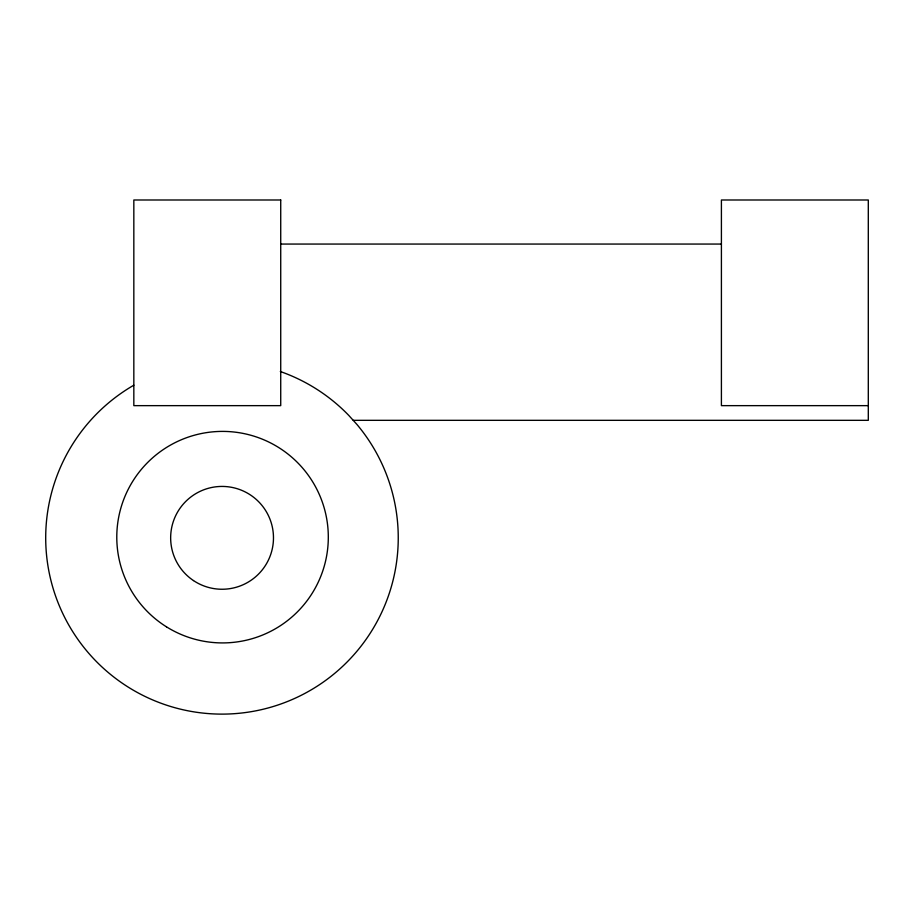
<?xml version="1.0" encoding="UTF-8"?>
<svg xmlns="http://www.w3.org/2000/svg" width="914" height="914" viewBox="0 0 914 914"><rect width="100%" height="100%" fill="white"/><g stroke="black" fill="none" stroke-linecap="round" stroke-linejoin="round"><path stroke-width="1.37" d="M280.724 244.061L721.409 244.061M868.3 405.645L721.409 405.645L721.409 199.995L868.3 199.995L868.3 420.326L353.215 420.326M133.832 385.194A176.276 176.276 0 0 0 74.697 634.704A176.276 176.276 0 0 0 327.235 679.239A176.276 176.276 0 0 0 357.008 424.542L348.771 415.402A176.276 176.276 0 0 0 280.324 371.518M280.724 199.995L133.832 199.995L133.832 405.645L280.724 405.645L280.724 199.995M166.474 626.833A105.761 105.761 0 0 0 328.24 540.894A105.761 105.761 0 0 0 172.929 443.758A105.761 105.761 0 0 0 166.474 626.833M193.482 580.573A51.413 51.413 0 0 0 273.366 541.225A51.413 51.413 0 0 0 199.343 491.721A51.413 51.413 0 0 0 193.482 580.573"/></g></svg>
